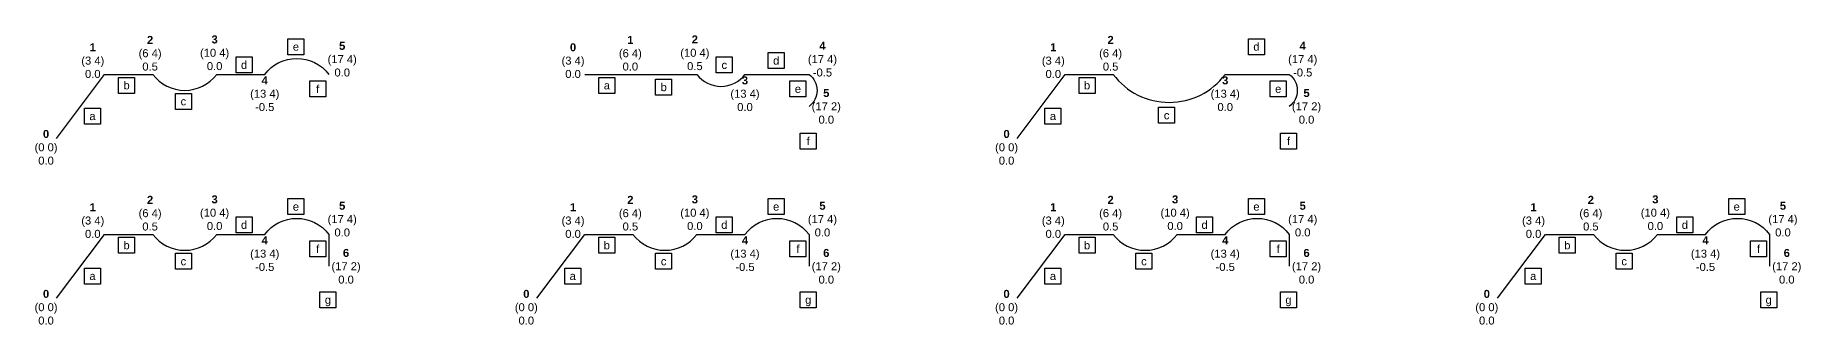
# Model space of a CAD drawing. Header units: metres. Extents: x -131 to 898, y -357 to 739.
# Drawn here: x -91.3 to 18.9, y -1.7 to 16.4 of the extents above; entities that cross this region are included whole.
import ezdxf

# ---------------------------------------------------------------- set-up
doc = ezdxf.new("R2010")
doc.units = ezdxf.units.M
for name, color, linetype in [('Bulge', 51, 'Continuous'), ('Point', 7, 'Continuous'), ('Polyline', 7, 'Continuous')]:
    doc.layers.add(name, color=color, linetype=linetype)
doc.styles.get("Standard").update_dxf_attribs({"font": 'arial.ttf'})

msp = doc.modelspace()

# ---------------------------------------------------------------- linework, layer by layer
at = {"layer": 'Polyline'}
for points in [[(-90, 10), (-87, 14), (-84, 14, 0.5), (-80, 14), (-77, 14, -0.5), (-73, 14)], [(-57, 14), (-54, 14), (-50, 14, 0.5), (-47, 14), (-43, 14, -0.5), (-43, 12)], [(-30, 10), (-27, 14), (-24, 14, 0.5), (-17, 14), (-13, 14, -0.5), (-13, 12)], [(-90, 0), (-87, 4), (-84, 4, 0.5), (-80, 4), (-77, 4, -0.5), (-73, 4), (-73, 2)], [(-60, 0), (-57, 4), (-54, 4, 0.5), (-50, 4), (-47, 4, -0.5), (-43, 4), (-43, 2)], [(-30, 0), (-27, 4), (-24, 4, 0.5), (-20, 4), (-17, 4, -0.5), (-13, 4), (-13, 2)], [(0, 0), (3, 4), (6, 4, 0.5), (10, 4), (13, 4, -0.5), (17, 4), (17, 2)]]:
    msp.add_lwpolyline(points, format="xyb", dxfattribs=at)

# ---------------------------------------------------------------- texts
at = {"layer": 'Bulge', "char_height": 0.5, "attachment_point": 5, "bg_fill": 16, "box_fill_scale": 1.5, "bg_fill_color": 256, "bg_fill_transparency": 0}
for s, insert in [('e', (-75.05, 15.73)), ('d', (-78.29, 14.59)), ('b', (-85.63, 13.31)), ('b', (-25.63, 13.31)), ('c', (-82.08, 12.31)), ('a', (-87.76, 11.39)), ('a', (-27.76, 11.39)), ('e', (-75.05, 5.73)), ('e', (-45.05, 5.73)), ('e', (-15.05, 5.73)), ('e', (14.95, 5.73)), ('d', (-78.29, 4.59)), ('d', (-48.29, 4.59)), ('d', (-18.29, 4.59)), ('d', (11.71, 4.59)), ('b', (-85.63, 3.31)), ('b', (-55.63, 3.31)), ('f', (-43.69, 3.09)), ('b', (-25.63, 3.31)), ('f', (-13.69, 3.09)), ('b', (4.37, 3.31)), ('f', (16.31, 3.09)), ('c', (-82.08, 2.31)), ('c', (-52.08, 2.31)), ('c', (7.92, 2.31)), ('a', (-87.76, 1.39)), ('a', (-27.76, 1.39)), ('a', (2.24, 1.39)), ('g', (-73.05, -0.17)), ('g', (-43.05, -0.17)), ('g', (-13.05, -0.17)), ('g', (16.95, -0.17))]:
    msp.add_mtext_dynamic_manual_height_columns(s, width=0.5, gutter_width=12.5, heights=[0], dxfattribs=dict(at, insert=insert))
at = {"layer": 'Bulge', "color": 6, "char_height": 0.5, "attachment_point": 5, "bg_fill": 16, "box_fill_scale": 1.5, "bg_fill_color": 256, "bg_fill_transparency": 0}
for s, insert in [('d', (-15.05, 15.73)), ('c', (-48.29, 14.59)), ('d', (-45.05, 14.86)), ('f', (-73.69, 13.09)), ('a', (-55.63, 13.31)), ('b', (-52.08, 13.2)), ('e', (-43.69, 13.09)), ('e', (-13.69, 13.09)), ('c', (-20.66, 11.44)), ('f', (-43.05, 9.83)), ('f', (-13.05, 9.83))]:
    msp.add_mtext_dynamic_manual_height_columns(s, width=0.5, gutter_width=12.5, heights=[0], dxfattribs=dict(at, insert=insert))
at = {"layer": 'Bulge', "color": 3, "char_height": 0.5, "attachment_point": 5, "bg_fill": 16, "box_fill_scale": 1.5, "bg_fill_color": 256, "bg_fill_transparency": 0}
for s, insert in [('f', (-73.69, 3.09)), ('c', (-22.08, 2.31)), ('a', (-57.76, 1.39))]:
    msp.add_mtext_dynamic_manual_height_columns(s, width=0.5, gutter_width=12.5, heights=[0], dxfattribs=dict(at, insert=insert))
at = {"layer": 'Point', "char_height": 0.5, "attachment_point": 5}
for s, insert in [('{\\fArial|b1|i0|c0|p34;\\C1;1}\\P(3 4)\\P0.0', (-87.74, 14.86)), ('{\\fArial|b1|i0|c0|p34;\\C1;2}\\P(6 4)\\P0.5', (-84.16, 15.32)), ('{\\fArial|b1|i0|c0|p34;\\C1;3}\\P(10 4)\\P0.0', (-80.13, 15.35)), ('{\\fArial|b1|i0|c0|p34;\\C1;5}\\P(17 4)\\P{\\C6;0.0}', (-72.16, 14.95)), ('{\\fArial|b1|i0|c0|p34;\\C1;0}\\P(3 4)\\P{\\C6;0.0}', (-57.74, 14.86)), ('{\\fArial|b1|i0|c0|p34;\\C1;1}\\P(6 4)\\P{\\C6;0.0}', (-54.16, 15.32)), ('{\\fArial|b1|i0|c0|p34;\\C1;2}\\P(10 4)\\P{\\C6;0.5}', (-50.13, 15.35)), ('{\\fArial|b1|i0|c0|p34;\\C1;4}\\P(17 4)\\P{\\C6;-0.5}', (-42.16, 14.95)), ('{\\fArial|b1|i0|c0|p34;\\C1;1}\\P(3 4)\\P0.0', (-27.74, 14.86)), ('{\\fArial|b1|i0|c0|p34;\\C1;2}\\P(6 4)\\P{\\C6;0.5}', (-24.16, 15.32)), ('{\\fArial|b1|i0|c0|p34;\\C1;4}\\P(17 4)\\P{\\C6;-0.5}', (-12.16, 14.95)), ('{\\fArial|b1|i0|c0|p34;\\C1;4}\\P(13 4)\\P-0.5', (-77, 12.79)), ('{\\fArial|b1|i0|c0|p34;\\C1;3}\\P(13 4)\\P{\\C6;0.0}', (-47, 12.79)), ('{\\fArial|b1|i0|c0|p34;\\C1;3}\\P(13 4)\\P{\\C6;0.0}', (-17, 12.79)), ('{\\fArial|b1|i0|c0|p34;\\C1;5}\\P(17 2)\\P{\\C6;0.0}', (-41.92, 12)), ('{\\fArial|b1|i0|c0|p34;\\C1;5}\\P(17 2)\\P{\\C6;0.0}', (-11.92, 12)), ('{\\fArial|b1|i0|c0|p34;\\C1;0\\C256;\\P}(0 0)\\P0.0', (-90.66, 9.44)), ('{\\fArial|b1|i0|c0|p34;\\C1;0\\C256;\\P}(0 0)\\P0.0', (-30.66, 9.44)), ('{\\fArial|b1|i0|c0|p34;\\C1;1}\\P(3 4)\\P0.0', (-87.74, 4.86)), ('{\\fArial|b1|i0|c0|p34;\\C1;2}\\P(6 4)\\P0.5', (-84.16, 5.32)), ('{\\fArial|b1|i0|c0|p34;\\C1;3}\\P(10 4)\\P0.0', (-80.13, 5.35)), ('{\\fArial|b1|i0|c0|p34;\\C1;5}\\P(17 4)\\P0.0', (-72.16, 4.95)), ('{\\fArial|b1|i0|c0|p34;\\C1;1}\\P(3 4)\\P0.0', (-57.74, 4.86)), ('{\\fArial|b1|i0|c0|p34;\\C1;2}\\P(6 4)\\P0.5', (-54.16, 5.32)), ('{\\fArial|b1|i0|c0|p34;\\C1;3}\\P(10 4)\\P0.0', (-50.13, 5.35)), ('{\\fArial|b1|i0|c0|p34;\\C1;5}\\P(17 4)\\P0.0', (-42.16, 4.95)), ('{\\fArial|b1|i0|c0|p34;\\C1;1}\\P(3 4)\\P0.0', (-27.74, 4.86)), ('{\\fArial|b1|i0|c0|p34;\\C1;2}\\P(6 4)\\P0.5', (-24.16, 5.32)), ('{\\fArial|b1|i0|c0|p34;\\C1;5}\\P(17 4)\\P0.0', (-12.16, 4.95)), ('{\\fArial|b1|i0|c0|p34;\\C1;1}\\P(3 4)\\P0.0', (2.26, 4.86)), ('{\\fArial|b1|i0|c0|p34;\\C1;2}\\P(6 4)\\P0.5', (5.84, 5.32)), ('{\\fArial|b1|i0|c0|p34;\\C1;3}\\P(10 4)\\P0.0', (9.87, 5.35)), ('{\\fArial|b1|i0|c0|p34;\\C1;5}\\P(17 4)\\P0.0', (17.84, 4.95)), ('{\\fArial|b1|i0|c0|p34;\\C1;4}\\P(13 4)\\P-0.5', (-77, 2.79)), ('{\\fArial|b1|i0|c0|p34;\\C1;4}\\P(13 4)\\P-0.5', (-47, 2.79)), ('{\\fArial|b1|i0|c0|p34;\\C1;4}\\P(13 4)\\P-0.5', (-17, 2.79)), ('{\\fArial|b1|i0|c0|p34;\\C1;4}\\P(13 4)\\P-0.5', (13, 2.79)), ('{\\fArial|b1|i0|c0|p34;\\C1;6}\\P(17 2)\\P0.0', (-41.92, 2)), ('{\\fArial|b1|i0|c0|p34;\\C1;6}\\P(17 2)\\P0.0', (-11.92, 2)), ('{\\fArial|b1|i0|c0|p34;\\C1;6}\\P(17 2)\\P0.0', (18.08, 2)), ('{\\fArial|b1|i0|c0|p34;\\C1;0\\C256;\\P}(0 0)\\P0.0', (-90.66, -0.56)), ('{\\fArial|b1|i0|c0|p34;\\C1;0\\C256;\\P}(0 0)\\P0.0', (-30.66, -0.56)), ('{\\fArial|b1|i0|c0|p34;\\C1;0\\C256;\\P}(0 0)\\P0.0', (-0.66, -0.56))]:
    msp.add_mtext_dynamic_manual_height_columns(s, width=2, gutter_width=12.5, heights=[0], dxfattribs=dict(at, insert=insert))
at = {"layer": 'Point', "color": 3, "char_height": 0.5, "attachment_point": 5}
for s, insert in [('{\\fArial|b1|i0|c0|p34;\\C1;3}\\P(10 4)\\P0.0', (-20.13, 5.35)), ('{\\fArial|b1|i0|c0|p34;\\C1;6}\\P(17 2)\\P0.0', (-71.92, 2)), ('{\\fArial|b1|i0|c0|p34;\\C1;0\\C256;\\P}(0 0)\\P0.0', (-60.66, -0.56))]:
    msp.add_mtext_dynamic_manual_height_columns(s, width=2, gutter_width=12.5, heights=[0], dxfattribs=dict(at, insert=insert))

doc.saveas('drawing.dxf')
